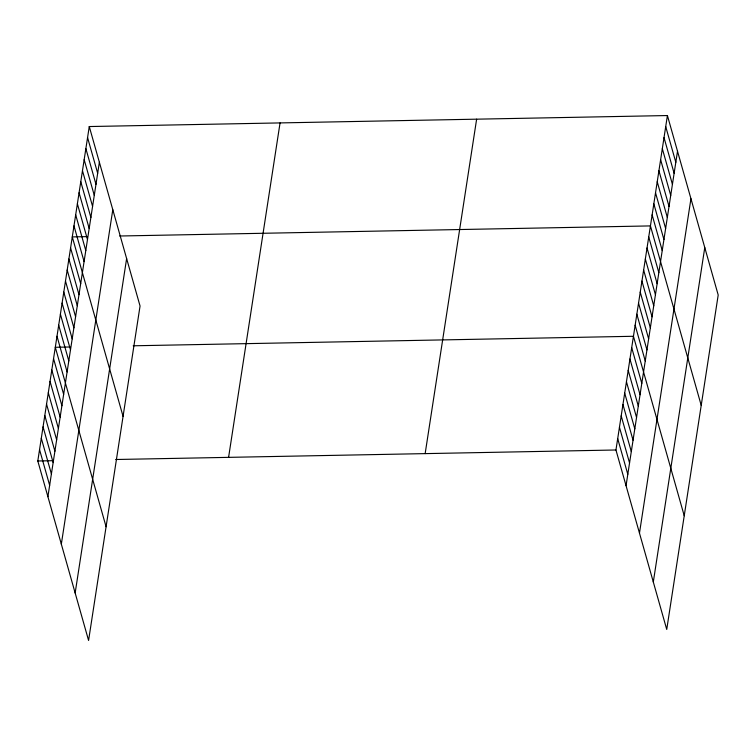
<?xml version="1.0" encoding="UTF-8"?>
<svg xmlns="http://www.w3.org/2000/svg" width="756" height="756" viewBox="0 0 756 756"><rect width="100%" height="100%" fill="white"/><g stroke="black" fill="none" stroke-linecap="round" stroke-linejoin="round"><path stroke-width="1.13" d="M89.265 126.545L140.049 306.01L88.584 640.455L37.8 460.99L89.265 126.545L667.416 115.545L718.2 295.01L666.735 629.455L615.951 449.99L667.416 115.545M47.902 496.692L99.376 162.247M61.331 544.14L112.795 209.695M75.156 593.016L126.63 258.571M228.586 457.361L280.06 122.916M425.155 453.619L476.63 119.174M626.053 485.692L677.518 151.247M639.472 533.131L690.946 198.696M653.307 582.016L704.772 247.571M86.959 236.628L72.283 236.911L123.067 416.376M119.703 236.004L650.434 225.912L701.218 405.377M69.977 346.995L55.301 347.278L106.086 526.743M133.198 345.794L633.443 336.278L684.227 515.743M37.8 460.99L52.476 460.706M115.696 459.506L615.951 449.99M665.715 126.583L675.817 162.285M664.023 137.62L674.125 173.322M662.322 148.649L672.424 184.36M660.621 159.686L670.723 195.398M658.92 170.724L669.032 206.435M657.229 181.761L667.331 217.473M655.528 192.799L665.63 228.51M653.827 203.836L663.929 239.539M652.126 214.874L662.237 250.576M648.733 236.949L658.835 272.651M647.032 247.987L657.134 283.689M645.331 259.015L655.443 294.727M643.639 270.053L653.742 305.764M641.938 281.09L652.041 316.802M640.237 292.128L650.34 327.839M638.546 303.165L648.648 338.868M636.845 314.203L646.947 349.905M635.144 325.241L645.246 360.943M631.695 347.647L641.797 383.349M629.946 359.015L640.048 394.726M628.198 370.393L638.3 406.095M626.45 381.761L636.552 417.463M624.692 393.129L634.804 428.841M622.944 404.498L633.046 440.209M621.196 415.876L631.298 451.578M619.447 427.244L629.55 462.946M617.699 438.612L627.801 474.324M87.573 137.583L97.675 173.285M85.872 148.62L95.974 184.322M84.171 159.658L94.273 195.36M82.47 170.695L92.582 206.397M80.779 181.724L90.881 217.435M79.078 192.761L89.18 228.473M77.377 203.799L87.479 239.51M75.685 214.836L85.787 250.548M73.984 225.874L84.086 261.585M70.582 247.949L80.694 283.651M68.891 258.987L78.993 294.689M67.189 270.024L77.292 305.726M65.488 281.062L75.591 316.764M63.787 292.09L73.899 327.802M62.096 303.128L72.198 338.839M60.395 314.165L70.497 349.877M58.694 325.203L68.796 360.914M56.993 336.24L67.104 371.952M53.553 358.646L63.655 394.358M51.795 370.024L61.907 405.726M50.047 381.393L60.149 417.095M48.299 392.761L58.401 428.472M46.551 404.129L56.653 439.841M44.802 415.507L54.904 451.209M43.054 426.875L53.156 462.577M41.297 438.244L51.408 473.955M39.548 449.622L49.65 485.324"/></g></svg>
